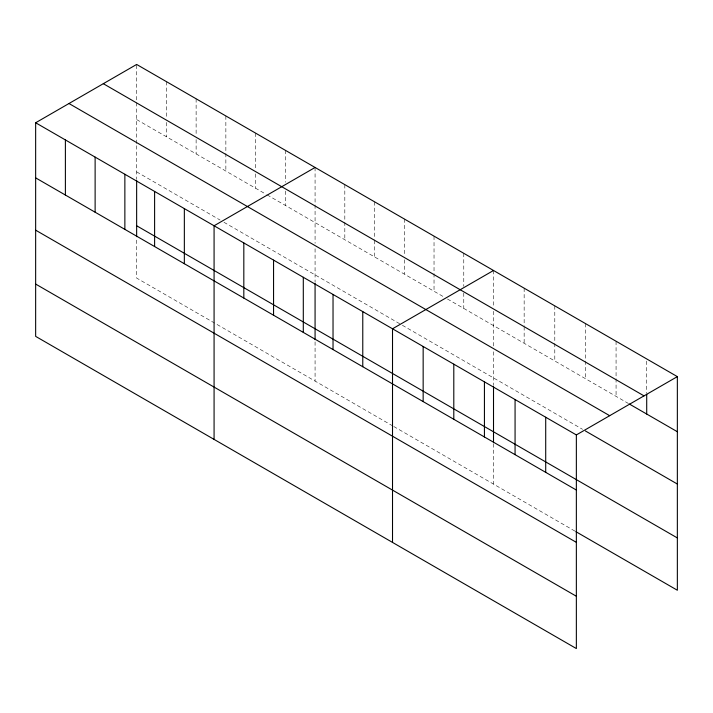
<?xml version="1.0" encoding="UTF-8"?>
<svg xmlns="http://www.w3.org/2000/svg" width="713" height="713" viewBox="0 0 713 713"><rect width="100%" height="100%" fill="white"/><g stroke="black" fill="none" stroke-linecap="round" stroke-linejoin="round"><path stroke-width="0.53" stroke-dasharray="3.56 2.67" d="M136.646 143.536L136.646 64.446M136.646 119.561L266.154 194.328M267.117 194.881L443.629 296.795M447.461 299.005L628.518 403.54M136.646 171.869L220.103 220.05M223.944 222.269L401.419 324.727M402.373 325.288L582.557 429.315M392.783 425.946L136.646 278.07L136.646 237.75M393.745 426.499L574.901 531.096M646.709 361.135L646.709 393.095M616.068 341.242L616.068 377.614M616.068 378.719L616.068 396.348M585.426 323.55L585.426 359.922M585.426 361.028L585.426 378.665M554.794 305.859L554.794 342.231M554.794 343.336L554.794 360.974M524.153 288.168L524.153 325.645M524.153 326.75L524.153 343.283M493.512 270.485L493.512 306.857M493.512 311.26L493.512 346.295M493.512 351.75L493.512 385.448M493.512 443.78L493.512 484.1M463.771 253.311L463.771 286.376M463.771 292.99L463.771 308.426M434.03 236.146L434.03 272.518M434.03 273.614L434.03 291.252M404.298 218.971L404.298 255.343M404.298 259.755L404.298 274.086M374.557 201.806L374.557 239.283M374.557 240.379L374.557 256.912M344.816 184.631L344.816 221.003M344.816 222.108L344.816 239.746M315.075 167.466L315.075 203.838M315.075 204.943L315.075 243.285M315.075 248.73L315.075 282.428M315.075 341.857L315.075 381.09M285.343 150.291L285.343 182.261M285.343 191.075L285.343 205.406M255.602 133.126L255.602 169.498M255.602 173.91L255.602 188.232M225.861 115.961L225.861 152.332M225.861 153.429L225.861 171.067M196.12 98.786L196.12 135.158M196.12 139.57L196.12 153.901M166.387 81.621L166.387 117.993M166.387 122.395L166.387 136.727M136.646 145.71L136.646 179.409"/><path stroke-width="1.07" d="M35.65 122.761L576.354 434.93L576.354 648.554L35.65 336.376L35.65 122.761L136.646 64.446L677.35 376.624L677.35 590.239L575.854 531.648M315.075 167.466L214.078 225.771L214.078 439.395M493.512 270.485L392.515 328.791L392.515 542.415M576.354 434.93L677.35 376.624M103.314 83.688L644.017 395.867M629.472 404.093L677.35 431.73M68.983 103.519L609.686 415.688M585.426 430.973L677.35 484.038M136.646 225.763L677.35 537.932M35.65 177.867L576.354 490.036M35.65 230.174L576.354 542.352M35.65 284.068L576.354 596.246M646.709 394.2L646.709 414.039M545.712 417.239L545.712 472.354M515.071 399.547L515.071 454.662M493.512 386.526L493.512 442.693M484.43 381.865L484.43 436.971M453.798 364.174L453.798 419.28M423.157 346.482L423.157 401.588M362.774 311.626L362.774 366.732M333.033 294.451L333.033 349.566M315.075 283.507L315.075 339.673M303.301 277.286L303.301 332.392M273.56 260.111L273.56 315.226M243.819 242.946L243.819 298.052M184.346 208.606L184.346 263.712M154.605 191.432L154.605 246.546M136.646 180.487L136.646 236.663M124.864 174.266L124.864 229.372M95.123 157.101L95.123 212.207M65.391 139.926L65.391 195.041"/></g></svg>
